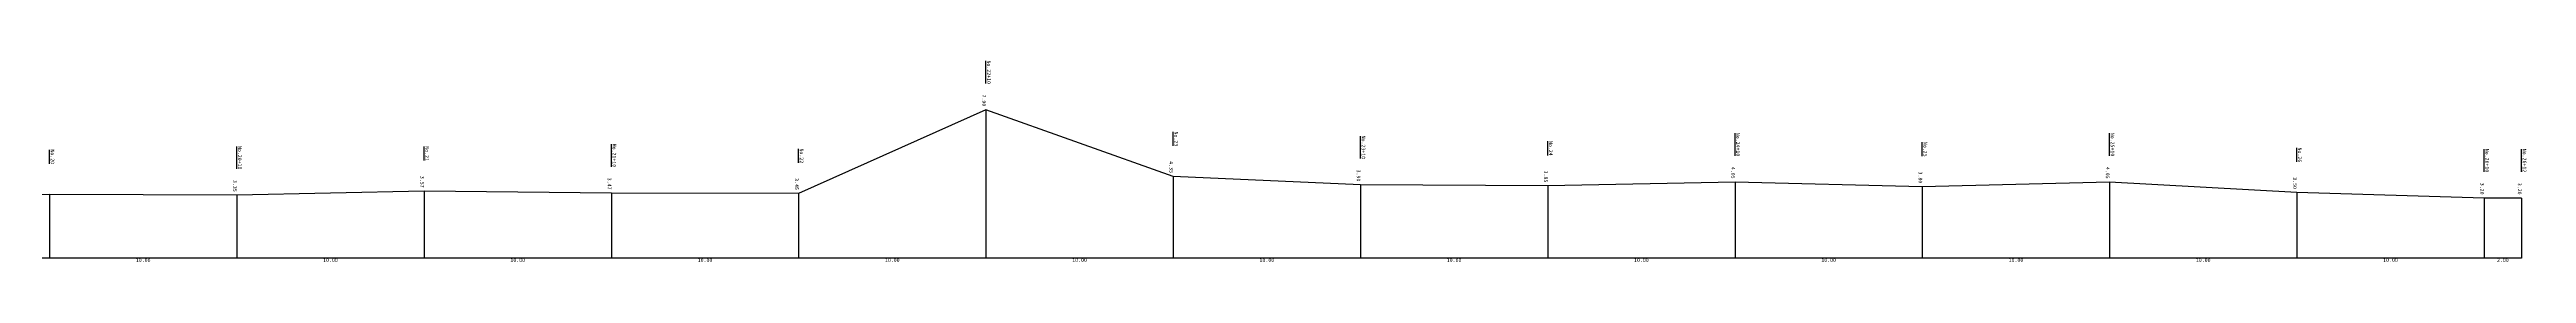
# Model space of a CAD drawing. Header units: metres. Extents: x 0 to 532260, y -203 to 13300.
# Drawn here: x 399999 to 532260, y -203 to 10500 of the extents above; entities that cross this region are included whole.
import ezdxf
from ezdxf.enums import TextEntityAlignment as Align

# ---------------------------------------------------------------- set-up
doc = ezdxf.new("R2010")
doc.units = ezdxf.units.M
doc.styles.add('STYLE1', font='msgothic.ttc')

msp = doc.modelspace()

# ---------------------------------------------------------------- linework, layer by layer
at = {"color": 5}
for p, q in [((450000, 9300), (450000, 10500)), ((460000, 5975), (460000, 6725)), ((490000, 5450), (490000, 6650)), ((510000, 5450), (510000, 6650)), ((400000, 5025), (400000, 5775)), ((410000, 4750), (410000, 5950)), ((420000, 5195), (420000, 5945)), ((430000, 4870), (430000, 6070)), ((440000, 5075), (440000, 5825)), ((470000, 5300), (470000, 6500)), ((480000, 5475), (480000, 6225)), ((500000, 5425), (500000, 6175)), ((520000, 5125), (520000, 5875)), ((530000, 4600), (530000, 5800)), ((532000, 4600), (532000, 5800))]:
    msp.add_line(p, q, dxfattribs=at)
for p, q in [((450000, 7900), (440000, 3450)), ((450000, 7900), (450000, 0)), ((460000, 4350), (450000, 7900)), ((460000, 4350), (460000, 0)), ((470000, 3900), (460000, 4350)), ((490000, 4050), (480000, 3850)), ((490000, 4050), (490000, 0)), ((500000, 3800), (490000, 4050)), ((510000, 4050), (500000, 3800)), ((510000, 4050), (510000, 0)), ((520000, 3500), (510000, 4050)), ((400000, 3400), (390000, 3270)), ((400000, 3400), (400000, 0)), ((410000, 3350), (400000, 3400)), ((420000, 3570), (410000, 3350)), ((410000, 3350), (410000, 0)), ((420000, 3570), (420000, 0)), ((430000, 3470), (420000, 3570)), ((430000, 3470), (430000, 0)), ((440000, 3450), (430000, 3470)), ((440000, 3450), (440000, 0)), ((470000, 3900), (470000, 0)), ((480000, 3850), (470000, 3900)), ((480000, 3850), (480000, 0)), ((500000, 3800), (500000, 0)), ((520000, 3500), (520000, 0)), ((530000, 3200), (520000, 3500)), ((530000, 3200), (530000, 0)), ((532000, 3200), (530000, 3200)), ((532000, 3200), (532000, 0)), ((400000, 0), (390000, 0)), ((400000, 0), (400000, 0)), ((410000, 0), (400000, 0)), ((410000, 0), (410000, 0)), ((420000, 0), (410000, 0)), ((420000, 0), (420000, 0)), ((430000, 0), (420000, 0)), ((430000, 0), (430000, 0)), ((440000, 0), (430000, 0)), ((440000, 0), (440000, 0)), ((450000, 0), (440000, 0)), ((450000, 0), (450000, 0)), ((460000, 0), (450000, 0)), ((460000, 0), (460000, 0)), ((470000, 0), (460000, 0)), ((470000, 0), (470000, 0)), ((480000, 0), (470000, 0)), ((480000, 0), (480000, 0)), ((490000, 0), (480000, 0)), ((490000, 0), (490000, 0)), ((500000, 0), (490000, 0)), ((500000, 0), (500000, 0)), ((510000, 0), (500000, 0)), ((510000, 0), (510000, 0)), ((520000, 0), (510000, 0)), ((520000, 0), (520000, 0)), ((530000, 0), (520000, 0)), ((530000, 0), (530000, 0)), ((532000, 0), (530000, 0)), ((532000, 0), (532000, 0))]:
    msp.add_line(p, q)

# ---------------------------------------------------------------- texts
at = {"color": 5, "style": 'STYLE1'}
for s, p in [('No.22+10', (450000, 9900)), ('No.23', (460000, 6350)), ('No.20', (400000, 5400)), ('No.20+10', (410000, 5350)), ('No.21', (420000, 5570)), ('No.21+10', (430000, 5470)), ('No.22', (440000, 5450)), ('No.23+10', (470000, 5900)), ('No.24', (480000, 5850)), ('No.24+10', (490000, 6050)), ('No.25', (500000, 5800)), ('No.25+10', (510000, 6050)), ('No.26', (520000, 5500)), ('No.26+10', (530000, 5200)), ('No.26+12', (532000, 5200))]:
    msp.add_text(s, height=200, rotation=-90, dxfattribs=at).set_placement(p, align=Align.BOTTOM_CENTER)
at = {"style": 'STYLE1'}
for s, p in [('7.90', (450000, 8400)), ('3.35', (410000, 3850)), ('3.57', (420000, 4070)), ('3.47', (430000, 3970)), ('3.45', (440000, 3950)), ('4.35', (460000, 4850)), ('3.90', (470000, 4400)), ('3.85', (480000, 4350)), ('4.05', (490000, 4550)), ('3.80', (500000, 4300)), ('4.05', (510000, 4550)), ('3.50', (520000, 4000)), ('3.20', (530000, 3700)), ('3.20', (532000, 3700))]:
    msp.add_text(s, height=200, rotation=-90, dxfattribs=at).set_placement(p, align=Align.TOP_CENTER)
for s, p in [('10.00', (405000, 0)), ('10.00', (415000, 0)), ('10.00', (425000, 0)), ('10.00', (435000, 0)), ('10.00', (445000, 0)), ('10.00', (455000, 0)), ('10.00', (465000, 0)), ('10.00', (475000, 0)), ('10.00', (485000, 0)), ('10.00', (495000, 0)), ('10.00', (505000, 0)), ('10.00', (515000, 0)), ('10.00', (525000, 0)), ('2.00', (531000, 0))]:
    msp.add_text(s, height=200, dxfattribs=at).set_placement(p, align=Align.TOP_CENTER)

doc.saveas('drawing.dxf')
